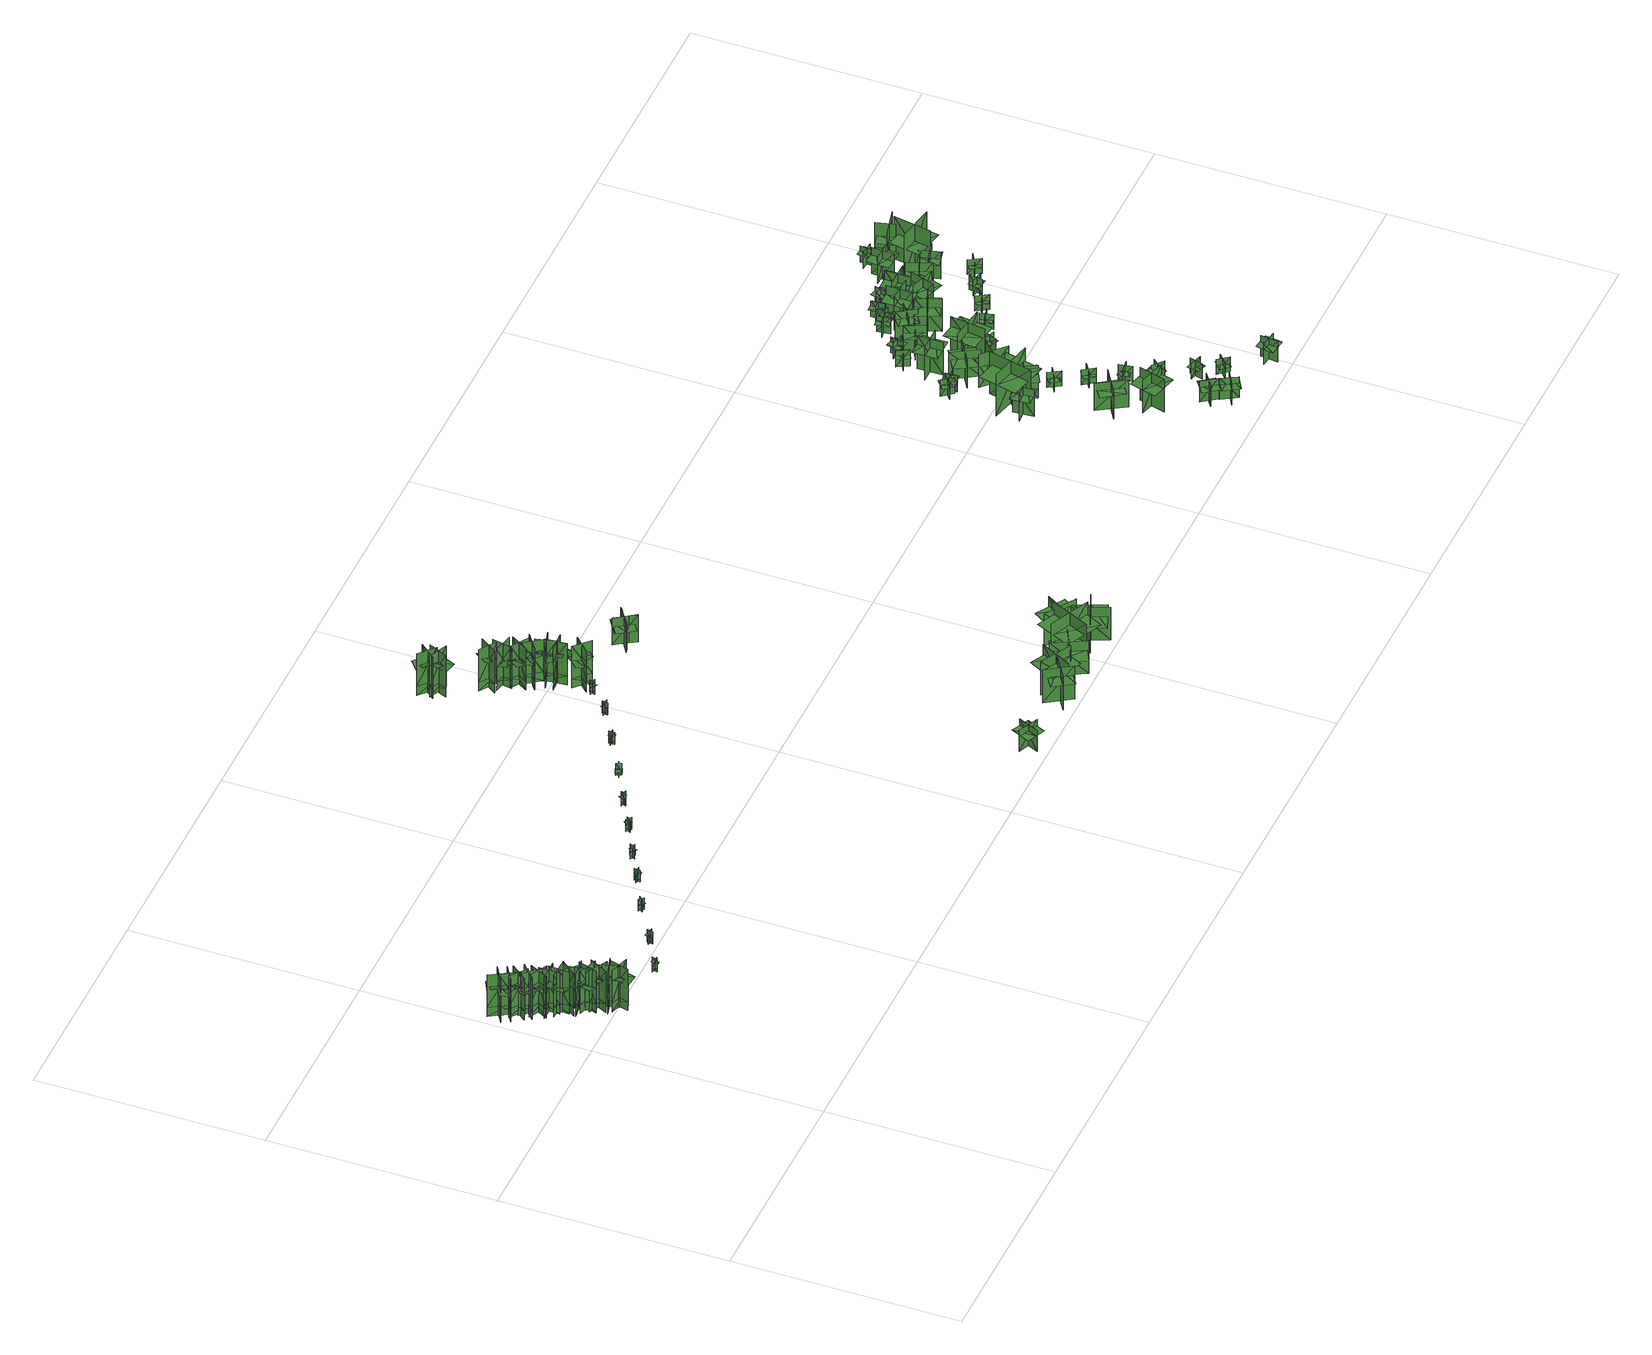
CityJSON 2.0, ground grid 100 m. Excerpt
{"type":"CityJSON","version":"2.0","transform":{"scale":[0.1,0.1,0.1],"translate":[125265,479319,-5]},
"CityObjects":{
"tree1":{"type":"SolitaryVegetationObject","geometry":[{"type":"MultiSurface","lod":"1","boundaries":[[[0,1,2]],[[0,2,3]],[[4,5,6]],[[4,6,7]],[[8,9,5]],[[8,5,4]],[[10,11,1]],[[10,1,0]],[[12,13,14]],[[12,14,15]],[[16,17,18]],[[16,18,19]]]}]},
"tree2":{"type":"SolitaryVegetationObject","geometry":[{"type":"MultiSurface","lod":"1","boundaries":[[[20,21,22]],[[20,22,23]],[[24,25,26]],[[24,26,27]],[[28,29,25]],[[28,25,24]],[[30,31,21]],[[30,21,20]],[[32,33,34]],[[32,34,35]],[[36,37,38]],[[36,38,39]]]}]},
"tree3":{"type":"SolitaryVegetationObject","geometry":[{"type":"MultiSurface","lod":"1","boundaries":[[[40,41,42]],[[40,42,43]],[[44,45,46]],[[44,46,47]],[[48,49,45]],[[48,45,44]],[[50,51,41]],[[50,41,40]],[[52,53,54]],[[52,54,55]],[[56,57,58]],[[56,58,59]]]}]},
"tree4":{"type":"SolitaryVegetationObject","geometry":[{"type":"MultiSurface","lod":"1","boundaries":[[[60,61,62]],[[60,62,63]],[[64,65,66]],[[64,66,67]],[[68,69,65]],[[68,65,64]],[[70,71,61]],[[70,61,60]],[[72,73,74]],[[72,74,75]],[[76,77,78]],[[76,78,79]]]}]},
"tree5":{"type":"SolitaryVegetationObject","geometry":[{"type":"MultiSurface","lod":"1","boundaries":[[[80,81,82]],[[80,82,83]],[[84,85,86]],[[84,86,87]],[[88,89,85]],[[88,85,84]],[[90,91,81]],[[90,81,80]],[[92,93,94]],[[92,94,95]],[[96,97,98]],[[96,98,99]]]}]},
"tree6":{"type":"SolitaryVegetationObject","geometry":[{"type":"MultiSurface","lod":"1","boundaries":[[[100,101,102]],[[100,102,103]],[[104,105,106]],[[104,106,107]],[[108,109,105]],[[108,105,104]],[[110,111,101]],[[110,101,100]],[[112,113,114]],[[112,114,115]],[[116,117,118]],[[116,118,119]]]}]},
"tree7":{"type":"SolitaryVegetationObject","geometry":[{"type":"MultiSurface","lod":"1","boundaries":[[[120,121,122]],[[120,122,123]],[[124,125,126]],[[124,126,127]],[[128,129,125]],[[128,125,124]],[[130,131,121]],[[130,121,120]],[[132,133,134]],[[132,134,135]],[[136,137,138]],[[136,138,139]]]}]},
"tree8":{"type":"SolitaryVegetationObject","geometry":[{"type":"MultiSurface","lod":"1","boundaries":[[[140,141,142]],[[140,142,143]],[[144,145,146]],[[144,146,147]],[[148,149,145]],[[148,145,144]],[[150,151,141]],[[150,141,140]],[[152,153,154]],[[152,154,155]],[[156,157,158]],[[156,158,159]]]}]},
"tree9":{"type":"SolitaryVegetationObject","geometry":[{"type":"MultiSurface","lod":"1","boundaries":[[[160,161,162]],[[160,162,163]],[[164,165,166]],[[164,166,167]],[[168,169,165]],[[168,165,164]],[[170,171,161]],[[170,161,160]],[[172,173,174]],[[172,174,175]],[[176,177,178]],[[176,178,179]]]}]},
"tree10":{"type":"SolitaryVegetationObject","geometry":[{"type":"MultiSurface","lod":"1","boundaries":[[[180,181,182]],[[180,182,183]],[[184,185,186]],[[184,186,187]],[[188,189,185]],[[188,185,184]],[[190,191,181]],[[190,181,180]],[[192,193,194]],[[192,194,195]],[[196,197,198]],[[196,198,199]]]}]},
"tree11":{"type":"SolitaryVegetationObject","geometry":[{"type":"MultiSurface","lod":"1","boundaries":[[[200,201,202]],[[200,202,203]],[[204,205,206]],[[204,206,207]],[[208,209,205]],[[208,205,204]],[[210,211,201]],[[210,201,200]],[[212,213,214]],[[212,214,215]],[[216,217,218]],[[216,218,219]]]}]},
"tree12":{"type":"SolitaryVegetationObject","geometry":[{"type":"MultiSurface","lod":"1","boundaries":[[[220,221,222]],[[220,222,223]],[[224,225,226]],[[224,226,227]],[[228,229,225]],[[228,225,224]],[[230,231,221]],[[230,221,220]],[[232,233,234]],[[232,234,235]],[[236,237,238]],[[236,238,239]]]}]},
"tree13":{"type":"SolitaryVegetationObject","geometry":[{"type":"MultiSurface","lod":"1","boundaries":[[[240,241,242]],[[240,242,243]],[[244,245,246]],[[244,246,247]],[[248,249,245]],[[248,245,244]],[[250,251,241]],[[250,241,240]],[[252,253,254]],[[252,254,255]],[[256,257,258]],[[256,258,259]]]}]},
"tree14":{"type":"SolitaryVegetationObject","geometry":[{"type":"MultiSurface","lod":"1","boundaries":[[[260,261,262]],[[260,262,263]],[[264,265,266]],[[264,266,267]],[[268,269,265]],[[268,265,264]],[[270,271,261]],[[270,261,260]],[[272,273,274]],[[272,274,275]],[[276,277,278]],[[276,278,279]]]}]},
"tree15":{"type":"SolitaryVegetationObject","geometry":[{"type":"MultiSurface","lod":"1","boundaries":[[[280,281,282]],[[280,282,283]],[[284,285,286]],[[284,286,287]],[[288,289,285]],[[288,285,284]],[[290,291,281]],[[290,281,280]],[[292,293,294]],[[292,294,295]],[[296,297,298]],[[296,298,299]]]}]},
"tree16":{"type":"SolitaryVegetationObject","geometry":[{"type":"MultiSurface","lod":"1","boundaries":[[[300,301,302]],[[300,302,303]],[[304,305,306]],[[304,306,307]],[[308,309,305]],[[308,305,304]],[[310,311,301]],[[310,301,300]],[[312,313,314]],[[312,314,315]],[[316,317,318]],[[316,318,319]]]}]},
"tree17":{"type":"SolitaryVegetationObject","geometry":[{"type":"MultiSurface","lod":"1","boundaries":[[[320,321,322]],[[320,322,323]],[[324,325,326]],[[324,326,327]],[[328,329,325]],[[328,325,324]],[[330,331,321]],[[330,321,320]],[[332,333,334]],[[332,334,335]],[[336,337,338]],[[336,338,339]]]}]},
"tree18":{"type":"SolitaryVegetationObject","geometry":[{"type":"MultiSurface","lod":"1","boundaries":[[[340,341,342]],[[340,342,343]],[[344,345,346]],[[344,346,347]],[[348,349,345]],[[348,345,344]],[[350,351,341]],[[350,341,340]],[[352,353,354]],[[352,354,355]],[[356,357,358]],[[356,358,359]]]}]},
"tree19":{"type":"SolitaryVegetationObject","geometry":[{"type":"MultiSurface","lod":"1","boundaries":[[[360,361,362]],[[360,362,363]],[[364,365,366]],[[364,366,367]],[[368,369,365]],[[368,365,364]],[[370,371,361]],[[370,361,360]],[[372,373,374]],[[372,374,375]],[[376,377,378]],[[376,378,379]]]}]},
"tree20":{"type":"SolitaryVegetationObject","geometry":[{"type":"MultiSurface","lod":"1","boundaries":[[[380,381,382]],[[380,382,383]],[[384,385,386]],[[384,386,387]],[[388,389,385]],[[388,385,384]],[[390,391,381]],[[390,381,380]],[[392,393,394]],[[392,394,395]],[[396,397,398]],[[396,398,399]]]}]},
"tree21":{"type":"SolitaryVegetationObject","geometry":[{"type":"MultiSurface","lod":"1","boundaries":[[[400,401,402]],[[400,402,403]],[[404,405,406]],[[404,406,407]],[[408,409,405]],[[408,405,404]],[[410,411,401]],[[410,401,400]],[[412,413,414]],[[412,414,415]],[[416,417,418]],[[416,418,419]]]}]},
"tree22":{"type":"SolitaryVegetationObject","geometry":[{"type":"MultiSurface","lod":"1","boundaries":[[[420,421,422]],[[420,422,423]],[[424,425,426]],[[424,426,427]],[[428,429,425]],[[428,425,424]],[[430,431,421]],[[430,421,420]],[[432,433,434]],[[432,434,435]],[[436,437,438]],[[436,438,439]]]}]},
"tree23":{"type":"SolitaryVegetationObject","geometry":[{"type":"MultiSurface","lod":"1","boundaries":[[[440,441,442]],[[440,442,443]],[[444,445,446]],[[444,446,447]],[[448,449,450]],[[448,450,451]],[[448,451,452]],[[448,452,453]]]}]},
"tree24":{"type":"SolitaryVegetationObject","geometry":[{"type":"MultiSurface","lod":"1","boundaries":[[[454,455,456]],[[454,456,457]],[[458,459,460]],[[458,460,461]],[[462,463,459]],[[462,459,458]],[[464,465,455]],[[464,455,454]],[[466,467,468]],[[466,468,469]],[[470,471,472]],[[470,472,473]]]}]},
"tree25":{"type":"SolitaryVegetationObject","geometry":[{"type":"MultiSurface","lod":"1","boundaries":[[[474,475,476]],[[474,476,477]],[[478,479,480]],[[478,480,481]],[[482,483,479]],[[482,479,478]],[[484,485,475]],[[484,475,474]],[[486,487,488]],[[486,488,489]],[[490,491,492]],[[490,492,493]]]}]},
"tree26":{"type":"SolitaryVegetationObject","geometry":[{"type":"MultiSurface","lod":"1","boundaries":[[[494,495,496]],[[494,496,497]],[[498,499,500]],[[498,500,501]],[[502,503,499]],[[502,499,498]],[[504,505,495]],[[504,495,494]],[[506,507,508]],[[506,508,509]],[[510,511,512]],[[510,512,513]]]}]},
"tree27":{"type":"SolitaryVegetationObject","geometry":[{"type":"MultiSurface","lod":"1","boundaries":[[[514,515,516]],[[514,516,517]],[[518,519,520]],[[518,520,521]],[[522,523,519]],[[522,519,518]],[[524,525,515]],[[524,515,514]],[[526,527,528]],[[526,528,529]],[[530,531,532]],[[530,532,533]]]}]},
"tree28":{"type":"SolitaryVegetationObject","geometry":[{"type":"MultiSurface","lod":"1","boundaries":[[[534,535,536]],[[534,536,537]],[[538,539,540]],[[538,540,541]],[[542,543,539]],[[542,539,538]],[[544,545,535]],[[544,535,534]],[[546,547,548]],[[546,548,549]],[[550,551,552]],[[550,552,553]]]}]},
"tree29":{"type":"SolitaryVegetationObject","geometry":[{"type":"MultiSurface","lod":"1","boundaries":[[[554,555,556]],[[554,556,557]],[[558,559,560]],[[558,560,561]],[[562,563,559]],[[562,559,558]],[[564,565,555]],[[564,555,554]],[[566,567,568]],[[566,568,569]],[[570,571,572]],[[570,572,573]]]}]},
"tree30":{"type":"SolitaryVegetationObject","geometry":[{"type":"MultiSurface","lod":"1","boundaries":[[[574,575,576]],[[574,576,577]],[[578,579,580]],[[578,580,581]],[[582,583,579]],[[582,579,578]],[[584,585,575]],[[584,575,574]],[[586,587,588]],[[586,588,589]],[[590,591,592]],[[590,592,593]]]}]},
"tree31":{"type":"SolitaryVegetationObject","geometry":[{"type":"MultiSurface","lod":"1","boundaries":[[[594,595,596]],[[594,596,597]],[[598,599,600]],[[598,600,601]],[[602,603,599]],[[602,599,598]],[[604,605,595]],[[604,595,594]],[[606,607,608]],[[606,608,609]],[[610,611,612]],[[610,612,613]]]}]},
"tree32":{"type":"SolitaryVegetationObject","geometry":[{"type":"MultiSurface","lod":"1","boundaries":[[[614,615,616]],[[614,616,617]],[[618,619,620]],[[618,620,621]],[[622,623,619]],[[622,619,618]],[[624,625,615]],[[624,615,614]],[[626,627,628]],[[626,628,629]],[[630,631,632]],[[630,632,633]]]}]},
"tree33":{"type":"SolitaryVegetationObject","geometry":[{"type":"MultiSurface","lod":"1","boundaries":[[[634,635,636]],[[634,636,637]],[[638,639,640]],[[638,640,641]],[[642,643,639]],[[642,639,638]],[[644,645,635]],[[644,635,634]],[[646,647,648]],[[646,648,649]],[[650,651,652]],[[650,652,653]]]}]},
"tree34":{"type":"SolitaryVegetationObject","geometry":[{"type":"MultiSurface","lod":"1","boundaries":[[[654,655,656]],[[654,656,657]],[[658,659,660]],[[658,660,661]],[[662,663,659]],[[662,659,658]],[[664,665,655]],[[664,655,654]],[[666,667,668]],[[666,668,669]],[[670,671,672]],[[670,672,673]]]}]},
"tree35":{"type":"SolitaryVegetationObject","geometry":[{"type":"MultiSurface","lod":"1","boundaries":[[[674,675,676]],[[674,676,677]],[[678,679,680]],[[678,680,681]],[[682,683,684]],[[682,684,685]],[[682,686,687]],[[682,687,683]]]}]},
"tree36":{"type":"SolitaryVegetationObject","geometry":[{"type":"MultiSurface","lod":"1","boundaries":[[[688,689,690]],[[688,690,691]],[[692,693,694]],[[692,694,695]],[[696,697,698]],[[696,698,699]],[[696,699,700]],[[696,700,701]]]}]},
"tree37":{"type":"SolitaryVegetationObject","geometry":[{"type":"MultiSurface","lod":"1","boundaries":[[[702,703,704]],[[702,704,705]],[[706,707,708]],[[706,708,709]],[[710,711,712]],[[710,712,713]],[[710,713,714]],[[710,714,715]]]}]},
"tree38":{"type":"SolitaryVegetationObject","geometry":[{"type":"MultiSurface","lod":"1","boundaries":[[[716,717,718]],[[716,718,719]],[[720,721,722]],[[720,722,723]],[[724,725,726]],[[724,726,727]],[[724,727,728]],[[724,728,729]]]}]},
"tree39":{"type":"SolitaryVegetationObject","geometry":[{"type":"MultiSurface","lod":"1","boundaries":[[[730,731,732]],[[730,732,733]],[[734,735,736]],[[734,736,737]],[[738,739,740]],[[738,740,741]],[[738,741,742]],[[738,742,743]]]}]},
"tree40":{"type":"SolitaryVegetationObject","geometry":[{"type":"MultiSurface","lod":"1","boundaries":[[[744,745,746]],[[744,746,747]],[[748,749,750]],[[748,750,751]],[[752,753,754]],[[752,754,755]],[[752,755,756]],[[752,756,757]]]}]},
"tree41":{"type":"SolitaryVegetationObject","geometry":[{"type":"MultiSurface","lod":"1","boundaries":[[[758,759,760]],[[758,760,761]],[[762,763,764]],[[762,764,765]],[[766,767,768]],[[766,768,769]],[[766,769,770]],[[766,770,771]]]}]},
"tree42":{"type":"SolitaryVegetationObject","geometry":[{"type":"MultiSurface","lod":"1","boundaries":[[[772,773,774]],[[772,774,775]],[[776,777,778]],[[776,778,779]],[[780,781,782]],[[780,782,783]],[[780,783,784]],[[780,784,785]]]}]},
"tree43":{"type":"SolitaryVegetationObject","geometry":[{"type":"MultiSurface","lod":"1","boundaries":[[[786,787,788]],[[786,788,789]],[[790,791,792]],[[790,792,793]],[[794,795,796]],[[794,796,797]],[[794,797,798]],[[794,798,799]]]}]},
"tree44":{"type":"SolitaryVegetationObject","geometry":[{"type":"MultiSurface","lod":"1","boundaries":[[[800,801,802]],[[800,802,803]],[[804,805,806]],[[804,806,807]],[[808,809,810]],[[808,810,811]],[[808,811,812]],[[808,812,813]]]}]},
"tree45":{"type":"SolitaryVegetationObject","geometry":[{"type":"MultiSurface","lod":"1","boundaries":[[[814,815,816]],[[814,816,817]],[[818,819,820]],[[818,820,821]],[[822,823,824]],[[822,824,825]],[[822,825,826]],[[822,826,827]]]}]},
"tree46":{"type":"SolitaryVegetationObject","geometry":[{"type":"MultiSurface","lod":"1","boundaries":[[[828,829,830]],[[828,830,831]],[[832,833,834]],[[832,834,835]],[[836,837,838]],[[836,838,839]],[[836,839,840]],[[836,840,841]]]}]},
"tree47":{"type":"SolitaryVegetationObject","geometry":[{"type":"MultiSurface","lod":"1","boundaries":[[[842,843,844]],[[842,844,845]],[[846,847,848]],[[846,848,849]],[[850,851,852]],[[850,852,853]],[[850,853,854]],[[850,854,855]]]}]},
"tree48":{"type":"SolitaryVegetationObject","geometry":[{"type":"MultiSurface","lod":"1","boundaries":[[[856,857,858]],[[856,858,859]],[[860,861,862]],[[860,862,863]],[[864,865,866]],[[864,866,867]],[[864,867,868]],[[864,868,869]]]}]},
"tree49":{"type":"SolitaryVegetationObject","geometry":[{"type":"MultiSurface","lod":"1","boundaries":[[[870,871,872]],[[870,872,873]],[[874,875,876]],[[874,876,877]],[[878,879,880]],[[878,880,881]],[[878,881,882]],[[878,882,883]]]}]},
"tree50":{"type":"SolitaryVegetationObject","geometry":[{"type":"MultiSurface","lod":"1","boundaries":[[[884,885,886]],[[884,886,887]],[[888,889,890]],[[888,890,891]],[[892,893,894]],[[892,894,895]],[[892,895,896]],[[892,896,897]]]}]},
"tree51":{"type":"SolitaryVegetationObject","geometry":[{"type":"MultiSurface","lod":"1","boundaries":[[[898,899,900]],[[898,900,901]],[[902,903,904]],[[902,904,905]],[[906,907,908]],[[906,908,909]],[[906,909,910]],[[906,910,911]]]}]},
"tree52":{"type":"SolitaryVegetationObject","geometry":[{"type":"MultiSurface","lod":"1","boundaries":[[[912,913,914]],[[912,914,915]],[[916,917,918]],[[916,918,919]],[[920,921,922]],[[920,922,923]],[[920,923,924]],[[920,924,925]]]}]},
"tree53":{"type":"SolitaryVegetationObject","geometry":[{"type":"MultiSurface","lod":"1","boundaries":[[[926,927,928]],[[926,928,929]],[[930,931,932]],[[930,932,933]],[[934,935,936]],[[934,936,937]],[[934,937,938]],[[934,938,939]]]}]},
"tree54":{"type":"SolitaryVegetationObject","geometry":[{"type":"MultiSurface","lod":"1","boundaries":[[[940,941,942]],[[940,942,943]],[[944,945,946]],[[944,946,947]],[[948,949,950]],[[948,950,951]],[[948,951,952]],[[948,952,953]]]}]},
"tree55":{"type":"SolitaryVegetationObject","geometry":[{"type":"MultiSurface","lod":"1","boundaries":[[[954,955,956]],[[954,956,957]],[[958,959,960]],[[958,960,961]],[[962,963,964]],[[962,964,965]],[[962,966,967]],[[962,967,963]]]}]},
"tree56":{"type":"SolitaryVegetationObject","geometry":[{"type":"MultiSurface","lod":"1","boundaries":[[[968,969,970]],[[968,970,971]],[[972,973,974]],[[972,974,975]],[[976,977,978]],[[976,978,979]],[[976,980,981]],[[976,981,977]]]}]},
"tree57":{"type":"SolitaryVegetationObject","geometry":[{"type":"MultiSurface","lod":"1","boundaries":[[[982,983,984]],[[982,984,985]],[[986,987,988]],[[986,988,989]],[[990,991,992]],[[990,992,993]],[[990,993,994]],[[990,994,995]]]}]},
"tree58":{"type":"SolitaryVegetationObject","geometry":[{"type":"MultiSurface","lod":"1","boundaries":[[[996,997,998]],[[996,998,999]],[[1000,1001,1002]],[[1000,1002,1003]],[[1004,1005,1006]],[[1004,1006,1007]],[[1004,1008,1009]],[[1004,1009,1005]]]}]},
"tree59":{"type":"SolitaryVegetationObject","geometry":[{"type":"MultiSurface","lod":"1","boundaries":[[[1010,1011,1012]],[[1010,1012,1013]],[[1014,1015,1016]],[[1014,1016,1017]],[[1018,1019,1020]],[[1018,1020,1021]],[[1018,1021,1022]],[[1018,1022,1023]]]}]},
"tree60":{"type":"SolitaryVegetationObject","geometry":[{"type":"MultiSurface","lod":"1","boundaries":[[[1024,1025,1026]],[[1024,1026,1027]],[[1028,1029,1030]],[[1028,1030,1031]],[[1032,1033,1034]],[[1032,1034,1035]],[[1032,1036,1037]],[[1032,1037,1033]]]}]},
"tree61":{"type":"SolitaryVegetationObject","geometry":[{"type":"MultiSurface","lod":"1","boundaries":[[[1038,1039,1040]],[[1038,1040,1041]],[[1042,1043,1044]],[[1042,1044,1045]],[[1046,1047,1048]],[[1046,1048,1049]],[[1046,1049,1050]],[[1046,1050,1051]]]}]},
"tree62":{"type":"SolitaryVegetationObject","geometry":[{"type":"MultiSurface","lod":"1","boundaries":[[[1052,1053,1054]],[[1052,1054,1055]],[[1056,1057,1058]],[[1056,1058,1059]],[[1060,1061,1062]],[[1060,1062,1063]],[[1060,1064,1065]],[[1060,1065,1061]]]}]},
"tree63":{"type":"SolitaryVegetationObject","geometry":[{"type":"MultiSurface","lod":"1","boundaries":[[[1066,1067,1068]],[[1066,1068,1069]],[[1070,1071,1072]],[[1070,1072,1073]],[[1074,1075,1076]],[[1074,1076,1077]],[[1074,1078,1079]],[[1074,1079,1075]]]}]},
"tree64":{"type":"SolitaryVegetationObject","geometry":[{"type":"MultiSurface","lod":"1","boundaries":[[[1080,1081,1082]],[[1080,1082,1083]],[[1084,1085,1086]],[[1084,1086,1087]],[[1088,1089,1090]],[[1088,1090,1091]],[[1088,1091,1092]],[[1088,1092,1093]]]}]},
"tree65":{"type":"SolitaryVegetationObject","geometry":[{"type":"MultiSurface","lod":"1","boundaries":[[[1094,1095,1096]],[[1094,1096,1097]],[[1098,1099,1100]],[[1098,1100,1101]],[[1102,1103,1104]],[[1102,1104,1105]],[[1102,1106,1107]],[[1102,1107,1103]]]}]},
"tree66":{"type":"SolitaryVegetationObject","geometry":[{"type":"MultiSurface","lod":"1","boundaries":[[[1108,1109,1110]],[[1108,1110,1111]],[[1112,1113,1114]],[[1112,1114,1115]],[[1116,1117,1118]],[[1116,1118,1119]],[[1116,1119,1120]],[[1116,1120,1121]]]}]},
"tree67":{"type":"SolitaryVegetationObject","geometry":[{"type":"MultiSurface","lod":"1","boundaries":[[[1122,1123,1124]],[[1122,1124,1125]],[[1126,1127,1128]],[[1126,1128,1129]],[[1130,1131,1132]],[[1130,1132,1133]],[[1130,1133,1134]],[[1130,1134,1135]]]}]},
"tree68":{"type":"SolitaryVegetationObject","geometry":[{"type":"MultiSurface","lod":"1","boundaries":[[[1136,1137,1138]],[[1136,1138,1139]],[[1140,1141,1142]],[[1140,1142,1143]],[[1144,1145,1146]],[[1144,1146,1147]],[[1144,1148,1149]],[[1144,1149,1145]]]}]},
"tree69":{"type":"SolitaryVegetationObject","geometry":[{"type":"MultiSurface","lod":"1","boundaries":[[[1150,1151,1152]],[[1150,1152,1153]],[[1154,1155,1156]],[[1154,1156,1157]],[[1158,1159,1160]],[[1158,1160,1161]],[[1158,1161,1162]],[[1158,1162,1163]]]}]},
"tree70":{"type":"SolitaryVegetationObject","geometry":[{"type":"MultiSurface","lod":"1","boundaries":[[[1164,1165,1166]],[[1164,1166,1167]],[[1168,1169,1170]],[[1168,1170,1171]],[[1172,1173,1174]],[[1172,1174,1175]],[[1172,1175,1176]],[[1172,1176,1177]]]}]},
"tree71":{"type":"SolitaryVegetationObject","geometry":[{"type":"MultiSurface","lod":"1","boundaries":[[[1178,1179,1180]],[[1178,1180,1181]],[[1182,1183,1184]],[[1182,1184,1185]],[[1186,1187,1188]],[[1186,1188,1189]],[[1186,1189,1190]],[[1186,1190,1191]]]}]},
"tree72":{"type":"SolitaryVegetationObject","geometry":[{"type":"MultiSurface","lod":"1","boundaries":[[[1192,1193,1194]],[[1192,1194,1195]],[[1196,1197,1198]],[[1196,1198,1199]],[[1200,1201,1202]],[[1200,1202,1203]],[[1200,1203,1204]],[[1200,1204,1205]]]}]},
"tree73":{"type":"SolitaryVegetationObject","geometry":[{"type":"MultiSurface","lod":"1","boundaries":[[[1206,1207,1208]],[[1206,1208,1209]],[[1210,1211,1212]],[[1210,1212,1213]],[[1214,1215,1216]],[[1214,1216,1217]],[[1214,1217,1218]],[[1214,1218,1219]]]}]},
"tree74":{"type":"SolitaryVegetationObject","geometry":[{"type":"MultiSurface","lod":"1","boundaries":[[[1220,1221,1222]],[[1220,1222,1223]],[[1224,1225,1226]],[[1224,1226,1227]],[[1228,1229,1230]],[[1228,1230,1231]],[[1228,1232,1233]],[[1228,1233,1229]]]}]},
"tree75":{"type":"SolitaryVegetationObject","geometry":[{"type":"MultiSurface","lod":"1","boundaries":[[[1234,1235,1236]],[[1234,1236,1237]],[[1238,1239,1240]],[[1238,1240,1241]],[[1242,1243,1244]],[[1242,1244,1245]],[[1242,1245,1246]],[[1242,1246,1247]]]}]},
"tree76":{"type":"SolitaryVegetationObject","geometry":[{"type":"MultiSurface","lod":"1","boundaries":[[[1248,1249,1250]],[[1248,1250,1251]],[[1252,1253,1254]],[[1252,1254,1255]],[[1256,1257,1258]],[[1256,1258,1259]],[[1256,1259,1260]],[[1256,1260,1261]]]}]},
"tree77":{"type":"SolitaryVegetationObject","geometry":[{"type":"MultiSurface","lod":"1","boundaries":[[[1262,1263,1264]],[[1262,1264,1265]],[[1266,1267,1268]],[[1266,1268,1269]],[[1270,1271,1272]],[[1270,1272,1273]],[[1270,1273,1274]],[[1270,1274,1275]]]}]},
"tree78":{"type":"SolitaryVegetationObject","geometry":[{"type":"MultiSurface","lod":"1","boundaries":[[[1276,1277,1278]],[[1276,1278,1279]],[[1280,1281,1282]],[[1280,1282,1283]],[[1284,1285,1286]],[[1284,1286,1287]],[[1284,1287,1288]],[[1284,1288,1289]]]}]},
"tree79":{"type":"SolitaryVegetationObject","geometry":[{"type":"MultiSurface","lod":"1","boundaries":[[[1290,1291,1292]],[[1290,1292,1293]],[[1294,1295,1296]],[[1294,1296,1297]],[[1298,1299,1300]],[[1298,1300,1301]],[[1298,1301,1302]],[[1298,1302,1303]]]}]},
"tree80":{"type":"SolitaryVegetationObject","geometry":[{"type":"MultiSurface","lod":"1","boundaries":[[[1304,1305,1306]],[[1304,1306,1307]],[[1308,1309,1310]],[[1308,1310,1311]],[[1312,1313,1314]],[[1312,1314,1315]],[[1312,1316,1317]],[[1312,1317,1313]]]}]},
"tree81":{"type":"SolitaryVegetationObject","geometry":[{"type":"MultiSurface","lod":"1","boundaries":[[[1318,1319,1320]],[[1318,1320,1321]],[[1322,1323,1324]],[[1322,1324,1325]],[[1326,1327,1328]],[[1326,1328,1329]],[[1326,1329,1330]],[[1326,1330,1331]]]}]},
"tree82":{"type":"SolitaryVegetationObject","geometry":[{"type":"MultiSurface","lod":"1","boundaries":[[[1332,1333,1334]],[[1332,1334,1335]],[[1336,1337,1338]],[[1336,1338,1339]],[[1340,1341,1342]],[[1340,1342,1343]],[[1340,1344,1345]],[[1340,1345,1341]]]}]},
"tree83":{"type":"SolitaryVegetationObject","geometry":[{"type":"MultiSurface","lod":"1","boundaries":[[[1346,1347,1348]],[[1346,1348,1349]],[[1350,1351,1352]],[[1350,1352,1353]],[[1354,1355,1356]],[[1354,1356,1357]],[[1354,1358,1359]],[[1354,1359,1355]]]}]},
"tree84":{"type":"SolitaryVegetationObject","geometry":[{"type":"MultiSurface","lod":"1","boundaries":[[[1360,1361,1362]],[[1360,1362,1363]],[[1364,1365,1366]],[[1364,1366,1367]],[[1368,1369,1370]],[[1368,1370,1371]],[[1368,1371,1372]],[[1368,1372,1373]]]}]},
"tree85":{"type":"SolitaryVegetationObject","geometry":[{"type":"MultiSurface","lod":"1","boundaries":[[[1374,1375,1376]],[[1374,1376,1377]],[[1378,1379,1380]],[[1378,1380,1381]],[[1382,1383,1384]],[[1382,1384,1385]],[[1382,1385,1386]],[[1382,1386,1387]]]}]},
"tree86":{"type":"SolitaryVegetationObject","geometry":[{"type":"MultiSurface","lod":"1","boundaries":[[[1388,1389,1390]],[[1388,1390,1391]],[[1392,1393,1394]],[[1392,1394,1395]],[[1396,1397,1398]],[[1396,1398,1399]],[[1396,1399,1400]],[[1396,1400,1401]]]}]},
"tree87":{"type":"SolitaryVegetationObject","geometry":[{"type":"MultiSurface","lod":"1","boundaries":[[[1402,1403,1404]],[[1402,1404,1405]],[[1406,1407,1408]],[[1406,1408,1409]],[[1410,1411,1412]],[[1410,1412,1413]],[[1410,1414,1415]],[[1410,1415,1411]]]}]},
"tree88":{"type":"SolitaryVegetationObject","geometry":[{"type":"MultiSurface","lod":"1","boundaries":[[[1416,1417,1418]],[[1416,1418,1419]],[[1420,1421,1422]],[[1420,1422,1423]],[[1424,1425,1426]],[[1424,1426,1427]],[[1424,1428,1429]],[[1424,1429,1425]]]}]},
"tree89":{"type":"SolitaryVegetationObject","geometry":[{"type":"MultiSurface","lod":"1","boundaries":[[[1430,1431,1432]],[[1430,1432,1433]],[[1434,1435,1436]],[[1434,1436,1437]],[[1438,1439,1440]],[[1438,1440,1441]],[[1438,1442,1443]],[[1438,1443,1439]]]}]}
},
"vertices":[
[33,1361,66],[111,1408,66],[112,1407,237],[34,1360,237],[100,1345,67],[53,1422,67],[52,1422,237],[99,1344,237],[99,1344,21],[52,1422,21],[34,1360,21],[112,1407,21],[34,1361,149],[112,1407,149],[88,1447,166],[10,1400,166],[101,1401,176],[43,1365,176],[61,1336,186],[119,1372,186],
[32,1461,67],[79,1383,67],[77,1383,237],[31,1460,237],[15,1395,67],[93,1441,67],[92,1442,237],[15,1395,237],[15,1395,22],[92,1442,22],[31,1460,22],[77,1383,22],[31,1461,150],[78,1383,150],[117,1407,166],[71,1484,166],[71,1393,177],[36,1451,177],[7,1434,186],[42,1376,186],
[143,1280,66],[81,1346,66],[82,1347,237],[144,1281,237],[145,1349,67],[80,1286,67],[80,1286,237],[146,1348,237],[146,1348,21],[80,1286,21],[144,1281,21],[82,1347,21],[144,1281,149],[82,1346,149],[48,1315,166],[111,1249,166],[90,1337,176],[137,1289,176],[162,1312,186],[115,1361,186],
[125,1385,66],[68,1315,66],[66,1316,237],[123,1386,237],[56,1378,67],[127,1321,67],[127,1322,237],[57,1379,237],[57,1379,21],[127,1322,21],[123,1386,21],[66,1316,21],[124,1386,149],[67,1315,149],[103,1286,166],[160,1357,166],[75,1325,176],[117,1378,176],[90,1400,186],[48,1347,186],
[104,1246,67],[195,1246,67],[195,1245,237],[104,1245,237],[153,1198,67],[153,1288,67],[152,1288,237],[152,1198,237],[152,1198,22],[152,1288,22],[104,1245,22],[195,1245,22],[104,1245,150],[195,1245,150],[195,1292,166],[104,1292,166],[183,1245,177],[115,1245,177],[115,1210,186],[183,1211,186],
[91,1304,67],[172,1263,67],[171,1262,237],[91,1303,237],[112,1239,67],[153,1320,67],[153,1320,237],[111,1239,237],[111,1239,22],[153,1320,22],[91,1303,22],[171,1262,22],[91,1304,150],[172,1262,150],[193,1303,167],[112,1345,167],[160,1268,177],[100,1298,177],[84,1268,186],[145,1237,186],
[166,1163,67],[172,1254,67],[174,1254,238],[168,1163,238],[218,1209,68],[128,1214,68],[128,1213,238],[218,1208,238],[218,1208,22],[128,1213,22],[168,1163,22],[174,1254,22],[167,1163,150],[173,1254,150],[127,1257,167],[121,1166,167],[172,1241,177],[169,1174,177],[203,1172,187],[207,1240,187],
[225,1143,67],[156,1202,67],[157,1203,238],[226,1144,238],[220,1211,68],[161,1142,68],[162,1142,238],[221,1211,238],[221,1211,22],[162,1142,22],[226,1144,22],[157,1203,22],[226,1144,150],[157,1202,150],[127,1167,167],[196,1108,167],[166,1194,177],[218,1151,177],[240,1177,186],[188,1221,186],
[212,1065,67],[241,1150,67],[242,1150,238],[213,1064,238],[273,1095,68],[188,1124,68],[187,1123,238],[273,1094,238],[273,1094,22],[187,1123,22],[213,1064,22],[242,1150,22],[213,1064,150],[242,1150,150],[198,1165,167],[169,1079,167],[238,1138,177],[216,1074,177],[249,1063,187],[270,1127,187],
[205,1186,67],[217,1097,67],[216,1097,237],[204,1186,237],[163,1132,68],[253,1145,68],[253,1145,237],[163,1133,237],[163,1133,22],[253,1145,22],[204,1186,22],[216,1097,22],[204,1186,150],[217,1097,150],[262,1103,167],[250,1193,167],[215,1109,177],[205,1176,177],[171,1171,186],[181,1104,186],
[273,1110,67],[230,1030,67],[229,1031,237],[272,1111,237],[208,1091,67],[287,1048,67],[288,1048,237],[208,1092,237],[208,1092,22],[288,1048,22],[272,1111,22],[229,1031,22],[273,1110,150],[229,1031,150],[270,1009,167],[313,1088,167],[235,1042,177],[267,1102,177],[237,1118,186],[205,1058,186],
[260,1079,67],[283,992,67],[281,991,237],[258,1079,237],[225,1021,67],[312,1043,67],[312,1044,237],[225,1021,237],[225,1021,22],[312,1044,22],[258,1079,22],[281,991,22],[259,1079,150],[282,992,150],[326,1003,167],[303,1091,167],[278,1004,177],[261,1069,177],[228,1060,186],[245,995,186],
[303,1040,66],[277,953,66],[276,954,236],[301,1041,236],[243,1008,67],[330,982,67],[330,983,237],[243,1009,236],[243,1009,21],[330,983,21],[301,1041,21],[276,954,21],[302,1041,149],[276,954,149],[321,941,166],[346,1028,166],[280,966,176],[299,1031,176],[266,1040,185],[247,975,185],
[533,952,50],[524,928,50],[523,928,99],[533,952,99],[515,945,50],[539,935,50],[539,935,99],[515,945,99],[515,945,37],[539,935,37],[533,952,37],[523,928,37],[533,952,74],[523,928,74],[536,923,78],[545,947,78],[525,932,81],[532,950,81],[523,953,84],[516,935,84],
[671,1028,48],[696,1022,48],[696,1022,96],[671,1027,96],[682,1011,48],[687,1037,48],[687,1037,96],[681,1011,96],[681,1011,35],[687,1037,35],[671,1027,35],[696,1022,35],[671,1028,72],[696,1022,72],[699,1035,76],[674,1040,76],[693,1023,79],[674,1027,79],[672,1017,82],[691,1013,82],
[861,1120,51],[843,1138,51],[843,1138,100],[861,1120,100],[861,1139,52],[843,1121,52],[843,1121,100],[861,1139,100],[861,1139,39],[843,1121,39],[861,1120,39],[843,1138,39],[861,1120,75],[843,1138,75],[833,1129,80],[852,1110,80],[845,1135,83],[859,1122,83],[866,1129,86],[852,1143,86],
[1019,1226,48],[1016,1200,48],[1016,1200,97],[1019,1226,97],[1004,1214,49],[1030,1211,49],[1030,1211,97],[1004,1214,97],[1004,1214,36],[1030,1211,36],[1019,1226,36],[1016,1200,36],[1019,1226,72],[1016,1200,72],[1029,1199,77],[1032,1224,77],[1016,1204,80],[1019,1223,80],[1009,1224,83],[1007,1205,83],
[1156,1279,49],[1132,1291,49],[1133,1291,98],[1156,1280,98],[1149,1298,49],[1138,1275,49],[1139,1274,98],[1150,1298,98],[1150,1298,36],[1139,1274,36],[1156,1280,36],[1133,1291,36],[1156,1280,73],[1133,1291,73],[1127,1279,78],[1150,1268,78],[1136,1289,81],[1153,1281,81],[1158,1290,83],[1140,1298,83],
[1288,1354,47],[1305,1374,47],[1305,1373,96],[1289,1353,96],[1308,1355,47],[1288,1372,47],[1288,1372,96],[1308,1355,96],[1308,1355,34],[1288,1372,34],[1289,1353,34],[1305,1373,34],[1289,1353,71],[1305,1373,71],[1295,1382,76],[1278,1362,76],[1303,1371,79],[1291,1356,79],[1298,1349,81],[1310,1364,81],
[1433,1431,47],[1443,1455,47],[1443,1454,96],[1433,1431,96],[1451,1438,48],[1427,1448,48],[1427,1448,96],[1451,1438,96],[1451,1438,35],[1427,1448,35],[1433,1431,35],[1443,1454,35],[1433,1431,71],[1443,1455,71],[1431,1460,76],[1421,1436,76],[1442,1451,79],[1434,1433,79],[1443,1430,82],[1451,1447,82],
[1604,1516,46],[1593,1540,46],[1594,1540,95],[1605,1517,95],[1611,1535,47],[1588,1524,47],[1588,1524,95],[1611,1534,95],[1611,1534,34],[1588,1524,34],[1605,1517,34],[1594,1540,34],[1604,1516,70],[1594,1540,70],[1582,1535,75],[1592,1511,75],[1595,1537,78],[1603,1519,78],[1612,1523,81],[1604,1541,81],
[1769,1641,49],[1769,1615,49],[1769,1615,98],[1769,1641,98],[1755,1628,49],[1781,1627,49],[1781,1627,98],[1755,1628,98],[1755,1628,36],[1781,1627,36],[1769,1641,36],[1769,1615,36],[1769,1641,73],[1769,1615,73],[1782,1615,77],[1782,1641,77],[1769,1619,80],[1769,1638,80],[1759,1638,83],[1759,1619,83],
[2349,107,23],[2441,67,23],[2441,67,131],[2349,107,131],[2376,40,23],[2416,132,23],[2416,132,131],[2376,40,131],[2377,44,101],[2417,27,101],[2454,111,101],[2414,129,101],[2374,146,101],[2337,62,101],
[1928,1708,49],[1932,1734,49],[1932,1734,98],[1928,1708,98],[1944,1720,49],[1918,1724,49],[1918,1723,98],[1944,1720,98],[1944,1720,36],[1918,1723,36],[1928,1708,36],[1932,1734,36],[1928,1708,73],[1932,1734,73],[1919,1736,78],[1915,1710,78],[1931,1730,81],[1929,1711,81],[1938,1710,83],[1941,1729,83],
[1762,2464,75],[1830,2405,75],[1829,2404,246],[1761,2463,246],[1766,2396,76],[1825,2464,76],[1825,2465,246],[1766,2396,246],[1766,2396,30],[1825,2465,30],[1761,2463,30],[1829,2404,30],[1761,2463,159],[1830,2404,159],[1860,2439,175],[1791,2498,175],[1820,2412,185],[1768,2456,185],[1746,2430,195],[1798,2386,195],
[1834,2434,75],[1796,2352,75],[1795,2352,245],[1833,2435,245],[1769,2411,75],[1852,2373,75],[1852,2373,245],[1770,2411,245],[1770,2411,30],[1852,2373,30],[1833,2435,30],[1795,2352,30],[1833,2434,158],[1795,2352,158],[1837,2333,174],[1875,2415,174],[1800,2363,185],[1828,2425,185],[1797,2439,194],[1769,2378,194],
[2048,1813,44],[2023,1823,44],[2024,1823,93],[2048,1814,93],[2040,1831,45],[2030,1807,45],[2031,1807,93],[2040,1831,93],[2040,1831,32],[2031,1807,32],[2048,1814,32],[2024,1823,32],[2048,1814,68],[2024,1823,68],[2019,1811,73],[2043,1801,73],[2027,1822,76],[2045,1815,76],[2049,1824,78],[2030,1831,78],
[1992,2158,79],[1903,2174,79],[1903,2176,249],[1992,2159,249],[1953,2214,79],[1937,2125,79],[1937,2125,249],[1954,2214,249],[1954,2214,34],[1937,2125,34],[1992,2159,34],[1903,2176,34],[1992,2158,162],[1903,2175,162],[1894,2130,178],[1983,2113,178],[1915,2173,188],[1982,2161,188],[1988,2195,198],[1921,2207,198],
[1948,2257,72],[1897,2182,72],[1895,2183,243],[1947,2257,243],[1881,2245,73],[1955,2193,73],[1956,2194,243],[1881,2245,243],[1881,2245,27],[1956,2194,27],[1947,2257,27],[1895,2183,27],[1947,2257,155],[1896,2183,155],[1934,2156,172],[1985,2231,172],[1903,2193,182],[1941,2249,182],[1913,2268,192],[1875,2212,192],
[1947,2069,82],[1995,2146,82],[1996,2146,252],[1948,2069,252],[2014,2085,82],[1937,2132,82],[1936,2132,252],[2013,2084,252],[2013,2084,37],[1936,2132,37],[1948,2069,37],[1996,2146,37],[1948,2069,165],[1995,2146,165],[1956,2170,181],[1908,2093,181],[1989,2135,192],[1954,2077,192],[1983,2059,201],[2018,2118,201],
[1964,2038,79],[2036,2092,79],[2037,2091,249],[1964,2037,249],[2031,2028,79],[1977,2100,79],[1976,2100,249],[2031,2027,249],[2031,2027,34],[1976,2100,34],[1964,2037,34],[2037,2091,34],[1964,2037,162],[2037,2092,162],[2009,2129,178],[1936,2074,178],[2027,2084,188],[1973,2043,188],[1993,2016,198],[2047,2057,198],
[2042,1848,67],[2105,1913,67],[2106,1912,237],[2043,1847,237],[2111,1849,67],[2046,1912,67],[2045,1911,237],[2110,1848,237],[2110,1848,22],[2045,1911,22],[2043,1847,22],[2106,1912,22],[2043,1848,150],[2106,1913,150],[2073,1945,166],[2010,1880,166],[2097,1904,176],[2050,1855,176],[2075,1831,186],[2122,1880,186],
[2081,2028,75],[1994,2004,75],[1994,2005,246],[2081,2029,246],[2022,2062,76],[2046,1975,76],[2047,1975,246],[2023,2062,246],[2023,2062,30],[2047,1975,30],[2081,2029,30],[1994,2005,30],[2081,2029,158],[1994,2005,158],[2006,1960,175],[2093,1984,175],[2006,2008,185],[2071,2026,185],[2062,2060,195],[1996,2041,195],
[2054,2027,63],[2061,1936,63],[2059,1936,234],[2052,2027,234],[2009,1975,64],[2099,1982,64],[2099,1983,234],[2009,1976,234],[2009,1976,18],[2099,1983,18],[2052,2027,18],[2059,1936,18],[2053,2027,146],[2060,1936,146],[2106,1940,163],[2099,2030,163],[2059,1949,173],[2053,2016,173],[2019,2014,183],[2025,1946,183],
[2780,119,7],[2671,47,7],[2671,47,179],[2780,119,179],[2679,139,7],[2750,30,7],[2750,30,179],[2679,139,179],[2770,113,134],[2671,47,134],[2699,4,134],[2798,70,134],[2742,156,134],[2643,90,134],
[2746,53,16],[2818,193,16],[2818,193,187],[2746,53,187],[2853,89,16],[2713,161,16],[2713,161,187],[2853,89,187],[2847,92,139],[2879,153,139],[2750,219,139],[2718,158,139],[2687,96,139],[2816,31,139],
[2869,165,19],[2793,100,19],[2793,100,128],[2869,165,128],[2798,170,19],[2863,94,19],[2863,94,128],[2798,170,128],[2800,167,98],[2767,138,98],[2827,68,98],[2860,97,98],[2893,126,98],[2833,195,98],
[2322,1848,48],[2383,1763,48],[2383,1763,187],[2322,1848,187],[2312,1782,48],[2312,1782,187],[2397,1843,187],[2397,1843,48],[2312,1782,143],[2337,1747,143],[2405,1795,143],[2380,1831,143],[2354,1866,143],[2286,1818,143],
[2390,1835,48],[2301,1780,48],[2301,1780,187],[2390,1835,187],[2325,1850,48],[2325,1850,187],[2380,1761,187],[2380,1761,48],[2325,1850,143],[2288,1827,143],[2332,1756,143],[2369,1779,143],[2406,1802,143],[2362,1873,143],
[2804,69,12],[2945,141,12],[2945,141,183],[2804,69,183],[2912,35,12],[2840,176,12],[2840,176,183],[2912,35,183],[2909,41,135],[2970,72,135],[2904,201,135],[2843,170,135],[2782,139,135],[2848,10,135],
[3029,240,17],[2945,58,17],[2945,58,234],[3029,240,234],[2895,189,17],[3077,105,17],[3077,105,234],[2895,189,234],[2903,186,174],[2866,106,174],[3033,29,174],[3070,108,174],[3107,188,174],[2940,265,174],
[3008,146,26],[3092,280,26],[3092,280,197],[3008,146,197],[3118,173,26],[2984,256,26],[2984,256,197],[3118,173,197],[3112,176,150],[3149,235,150],[3026,311,150],[2989,253,150],[2953,194,150],[3076,118,150],
[3129,28,19],[3072,175,19],[3072,175,190],[3129,28,190],[3173,132,19],[3026,74,19],[3026,74,190],[3173,132,190],[3167,129,142],[3142,193,142],[3007,141,142],[3032,77,142],[3057,13,142],[3192,65,142],
[4280,822,36],[4274,914,36],[4274,914,176],[4280,822,176],[4324,873,36],[4232,867,36],[4232,867,176],[4324,873,176],[4324,873,139],[4322,917,139],[4230,911,139],[4232,867,139],[4235,823,139],[4327,828,139],
[4349,1042,34],[4302,847,34],[4302,847,252],[4349,1042,252],[4228,966,34],[4423,919,34],[4423,919,252],[4228,966,252],[4236,964,191],[4215,879,191],[4394,836,191],[4415,921,191],[4435,1006,191],[4256,1049,191],
[4412,617,30],[4485,498,30],[4485,498,170],[4412,617,170],[4391,526,30],[4391,526,170],[4510,599,170],[4510,599,30],[4418,607,133],[4380,581,133],[4441,490,133],[4479,516,133],[4518,542,133],[4457,633,133],
[4316,934,36],[4379,985,36],[4379,985,176],[4316,934,176],[4369,928,36],[4369,928,176],[4319,992,176],[4319,992,36],[4367,930,131],[4394,951,131],[4354,1003,131],[4327,982,131],[4300,961,131],[4341,909,131],
[4297,1214,35],[4252,1176,35],[4252,1176,117],[4297,1214,117],[4258,1218,35],[4296,1172,35],[4296,1172,117],[4258,1218,117],[4258,1218,94],[4235,1199,94],[4273,1153,94],[4296,1172,94],[4319,1191,94],[4281,1236,94],
[4315,875,35],[4414,929,35],[4414,929,205],[4315,875,205],[4394,852,35],[4340,951,35],[4340,951,205],[4394,852,205],[4394,852,161],[4442,878,161],[4388,977,161],[4340,951,161],[4293,925,161],[4347,826,161],
[4541,472,30],[4509,355,30],[4509,355,199],[4541,472,199],[4470,432,30],[4588,400,30],[4588,400,199],[4470,432,199],[4470,432,151],[4454,374,151],[4572,342,151],[4588,400,151],[4604,459,151],[4486,491,151],
[4278,1191,36],[4337,1196,36],[4337,1196,118],[4278,1191,118],[4308,1165,36],[4303,1224,36],[4303,1224,118],[4308,1165,118],[4308,1165,95],[4337,1168,95],[4332,1227,95],[4303,1224,95],[4273,1222,95],[4279,1163,95],
[4408,971,36],[4394,1029,36],[4394,1029,118],[4408,971,118],[4428,1005,36],[4371,991,36],[4371,991,118],[4428,1005,118],[4428,1005,95],[4421,1033,95],[4364,1019,95],[4371,991,95],[4378,962,95],[4435,976,95],
[4616,245,32],[4661,182,32],[4661,182,140],[4616,245,140],[4607,194,32],[4670,239,32],[4670,239,140],[4607,194,140],[4607,194,110],[4630,162,110],[4693,208,110],[4670,239,110],[4647,270,110],[4585,225,110],
[4699,109,33],[4661,177,33],[4661,177,141],[4699,109,141],[4713,159,33],[4646,121,33],[4646,121,141],[4713,159,141],[4713,159,111],[4695,193,111],[4627,155,111],[4646,121,111],[4665,87,111],[4732,125,111],
[4450,1100,33],[4359,1005,33],[4359,1005,205],[4450,1100,205],[4367,1098,33],[4367,1098,205],[4463,1006,205],[4463,1006,33],[4448,1090,139],[4368,1007,139],[4407,970,139],[4487,1053,139],[4408,1129,139],[4328,1046,139],
[4505,837,34],[4453,806,34],[4453,806,112],[4505,837,112],[4468,845,34],[4468,845,112],[4499,794,112],[4499,794,34],[4503,832,82],[4458,806,82],[4470,785,82],[4515,812,82],[4490,854,82],[4445,827,82],
[4435,1116,34],[4369,1227,34],[4369,1227,174],[4435,1116,174],[4457,1206,34],[4346,1139,34],[4346,1139,174],[4457,1206,174],[4452,1203,135],[4423,1251,135],[4322,1190,135],[4351,1142,135],[4379,1094,135],[4481,1154,135],
[4536,723,34],[4570,673,34],[4570,673,112],[4536,723,112],[4529,686,34],[4529,686,112],[4579,720,112],[4579,720,34],[4540,721,82],[4570,678,82],[4590,692,82],[4560,735,82],[4519,707,82],[4549,664,82],
[4387,1257,33],[4386,1370,33],[4386,1370,203],[4387,1257,203],[4444,1316,33],[4331,1315,33],[4331,1315,203],[4444,1316,203],[4444,1316,159],[4443,1370,159],[4331,1369,159],[4331,1315,159],[4332,1261,159],[4445,1262,159],
[4653,578,33],[4594,569,33],[4594,569,111],[4653,578,111],[4623,600,33],[4623,600,111],[4632,541,111],[4632,541,33],[4650,575,81],[4598,567,81],[4602,543,81],[4654,551,81],[4646,600,81],[4594,592,81],
[4361,1452,34],[4388,1400,34],[4388,1400,117],[4361,1452,117],[4349,1415,34],[4401,1442,34],[4401,1442,117],[4349,1415,117],[4349,1415,94],[4363,1388,94],[4415,1416,94],[4401,1442,94],[4388,1468,94],[4335,1441,94],
[4704,478,34],[4664,433,34],[4664,433,112],[4704,478,112],[4666,475,34],[4666,475,112],[4711,435,112],[4711,435,34],[4703,473,82],[4668,434,82],[4686,418,82],[4721,457,82],[4684,490,82],[4649,451,82],
[4768,349,33],[4752,291,33],[4752,291,111],[4768,349,111],[4735,330,33],[4735,330,111],[4793,315,111],[4793,315,33],[4769,345,81],[4755,294,81],[4779,288,81],[4793,339,81],[4745,352,81],[4731,301,81],
[4400,1478,36],[4457,1465,36],[4457,1465,118],[4400,1478,118],[4420,1444,36],[4433,1502,36],[4433,1502,118],[4420,1444,118],[4420,1444,95],[4449,1438,95],[4462,1495,95],[4433,1502,95],[4405,1508,95],[4392,1451,95],
[4833,245,35],[4787,206,35],[4787,206,112],[4833,245,112],[4796,248,35],[4796,248,112],[4834,202,112],[4834,202,35],[4832,241,83],[4791,207,83],[4807,188,83],[4847,222,83],[4816,260,83],[4775,226,83],
[4427,1395,37],[4511,1433,37],[4511,1433,176],[4427,1395,176],[4491,1372,37],[4452,1456,37],[4452,1456,176],[4491,1372,176],[4491,1372,139],[4531,1390,139],[4493,1474,139],[4452,1456,139],[4412,1438,139],[4450,1354,139],
[4456,1223,32],[4612,1203,32],[4612,1203,203],[4456,1223,203],[4526,1135,32],[4546,1291,32],[4546,1291,203],[4526,1135,203],[4526,1141,155],[4595,1132,155],[4614,1276,155],[4545,1285,155],[4477,1294,155],[4458,1150,155],
[4620,1134,37],[4564,1154,37],[4564,1154,115],[4620,1134,115],[4604,1168,37],[4604,1168,115],[4583,1111,115],[4583,1111,37],[4616,1133,85],[4566,1151,85],[4558,1128,85],[4607,1110,85],[4624,1156,85],[4575,1174,85],
[4563,1439,44],[4509,1514,44],[4509,1514,183],[4563,1439,183],[4573,1506,44],[4499,1451,44],[4499,1451,183],[4573,1506,183],[4573,1506,147],[4547,1541,147],[4473,1487,147],[4499,1451,147],[4525,1415,147],[4600,1470,147],
[5001,85,34],[4924,95,34],[4924,95,141],[5001,85,141],[4970,126,34],[4960,49,34],[4960,49,141],[4970,126,141],[4970,126,111],[4932,131,111],[4921,54,111],[4960,49,111],[4998,44,111],[5008,121,111],
[4555,1577,45],[4497,1568,45],[4497,1568,127],[4555,1577,127],[4523,1600,45],[4532,1542,45],[4532,1542,127],[4523,1600,127],[4523,1600,104],[4494,1596,104],[4503,1537,104],[4532,1542,104],[4561,1546,104],[4553,1604,104],
[4589,1578,43],[4531,1590,43],[4531,1590,125],[4589,1578,125],[4567,1611,43],[4556,1553,43],[4556,1553,125],[4567,1611,125],[4567,1611,102],[4538,1617,102],[4527,1559,102],[4556,1553,102],[4585,1547,102],[4596,1605,102],
[4636,1363,32],[4596,1468,32],[4596,1468,202],[4636,1363,202],[4669,1438,32],[4564,1398,32],[4564,1398,202],[4669,1438,202],[4669,1438,158],[4650,1489,158],[4544,1448,158],[4564,1398,158],[4583,1347,158],[4688,1388,158],
[4706,1233,36],[4721,1175,36],[4721,1175,114],[4706,1233,114],[4687,1201,36],[4687,1201,114],[4745,1216,114],[4745,1216,36],[4709,1230,84],[4722,1179,84],[4746,1185,84],[4732,1236,84],[4684,1224,84],[4697,1173,84],
[4677,1537,40],[4565,1540,40],[4565,1540,211],[4677,1537,211],[4620,1597,40],[4617,1484,40],[4617,1484,211],[4620,1597,211],[4620,1597,166],[4566,1598,166],[4563,1485,166],[4617,1484,166],[4672,1483,166],[4674,1595,166],
[4582,1627,38],[4641,1631,38],[4641,1631,120],[4582,1627,120],[4611,1601,38],[4608,1660,38],[4608,1660,120],[4611,1601,120],[4611,1601,97],[4641,1603,97],[4637,1662,97],[4608,1660,97],[4578,1658,97],[4582,1599,97],
[4740,1538,35],[4706,1431,35],[4706,1431,205],[4740,1538,205],[4667,1500,35],[4774,1465,35],[4774,1465,205],[4667,1500,205],[4667,1500,160],[4651,1448,160],[4758,1414,160],[4774,1465,160],[4791,1517,160],[4684,1551,160],
[4649,1585,36],[4762,1585,36],[4762,1585,206],[4649,1585,206],[4708,1527,36],[4708,1640,36],[4708,1640,206],[4708,1527,206],[4708,1527,162],[4762,1527,162],[4762,1640,162],[4708,1640,162],[4653,1639,162],[4653,1527,162],
[4716,1642,39],[4659,1657,39],[4659,1657,121],[4716,1642,121],[4696,1676,39],[4681,1619,39],[4681,1619,121],[4696,1676,121],[4696,1676,98],[4668,1683,98],[4653,1626,98],[4681,1619,98],[4710,1611,98],[4725,1668,98],
[4796,1288,38],[4828,1237,38],[4828,1237,116],[4796,1288,116],[4788,1252,38],[4788,1252,116],[4839,1283,116],[4839,1283,38],[4800,1286,86],[4828,1242,86],[4849,1255,86],[4821,1299,86],[4779,1273,86],[4806,1229,86],
[4862,1552,33],[4757,1511,33],[4757,1511,203],[4862,1552,203],[4787,1584,33],[4828,1479,33],[4828,1479,203],[4787,1584,203],[4787,1584,159],[4736,1565,159],[4777,1460,159],[4828,1479,159],[4878,1499,159],[4837,1604,159],
[4771,1669,45],[4809,1640,45],[4809,1640,124],[4771,1669,124],[4776,1633,45],[4805,1671,45],[4805,1671,124],[4776,1633,124],[4776,1633,98],[4805,1671,98],[4784,1686,98],[4755,1648,98],[4797,1617,98],[4825,1655,98],
[4883,1330,35],[4942,1320,35],[4942,1320,113],[4883,1330,113],[4905,1299,35],[4905,1299,113],[4914,1359,113],[4914,1359,35],[4887,1331,83],[4939,1323,83],[4942,1347,83],[4891,1355,83],[4883,1306,83],[4935,1298,83],
[4844,1751,49],[4839,1651,49],[4839,1651,187],[4844,1751,187],[4795,1706,49],[4894,1702,49],[4894,1702,187],[4795,1706,187],[4795,1706,148],[4792,1657,148],[4892,1652,148],[4894,1702,148],[4896,1752,148],[4797,1756,148],
[4970,1543,35],[4880,1522,35],[4880,1522,174],[4970,1543,174],[4912,1578,35],[4934,1489,35],[4934,1489,174],[4912,1578,174],[4912,1578,138],[4869,1568,138],[4891,1478,138],[4934,1489,138],[4977,1499,138],[4955,1589,138],
[4915,1787,54],[4856,1792,54],[4856,1792,136],[4915,1787,136],[4890,1818,54],[4885,1759,54],[4885,1759,136],[4890,1818,136],[4890,1818,113],[4861,1820,113],[4856,1761,113],[4885,1759,113],[4915,1756,113],[4919,1815,113],
[4998,1401,34],[5028,1349,34],[5028,1349,112],[4998,1401,112],[4989,1365,34],[4989,1365,112],[5041,1395,112],[5041,1395,34],[5002,1399,82],[5028,1354,82],[5049,1366,82],[5023,1411,82],[4980,1386,82],[5006,1341,82],
[4894,1630,33],[5060,1601,33],[5060,1601,251],[4894,1630,251],[4955,1544,33],[4955,1544,251],[4984,1710,251],[4984,1710,33],[4906,1635,167],[5050,1610,167],[5062,1677,167],[4918,1703,167],[4893,1565,167],[5038,1540,167],
[4961,1785,42],[4994,1657,42],[4994,1657,213],[4961,1785,213],[4920,1714,42],[4920,1714,213],[5048,1746,213],[5048,1746,42],[4969,1778,147],[4997,1667,147],[5049,1680,147],[5021,1792,147],[4915,1765,147],[4943,1653,147]
]}
